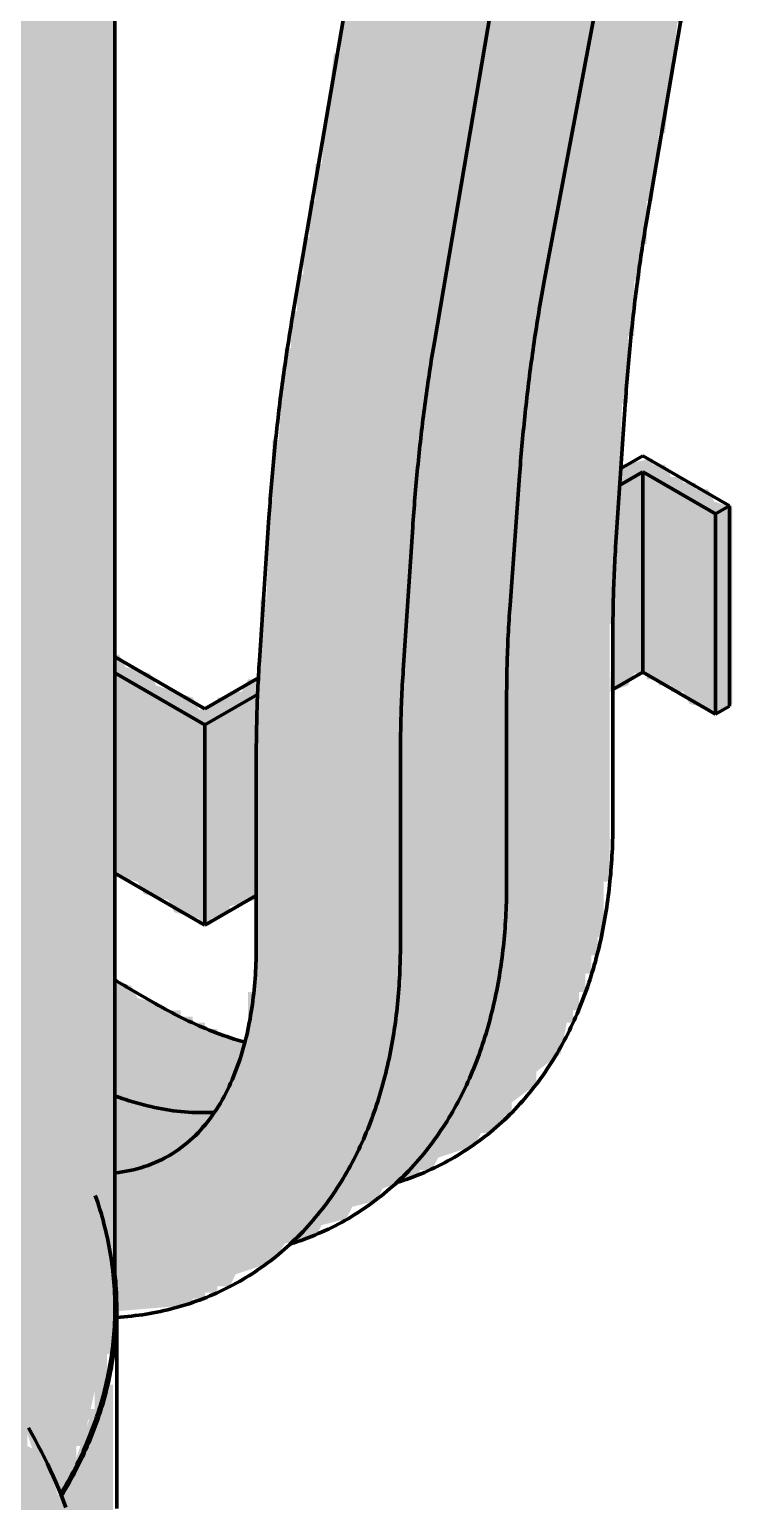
# Model space of a CAD drawing. Header units: millimetres. Extents: x 0 to 420, y 0 to 297.
# Drawn here: x 249.33 to 260.89, y 174.87 to 198.87 of the extents above; entities that cross this region are included whole.
import ezdxf

# ---------------------------------------------------------------- set-up
doc = ezdxf.new("R2010")
doc.units = ezdxf.units.MM
doc.layers.add('01-VISIBLE', color=7, linetype='CONTINUOUS', lineweight=70)
doc.layers.add('13-GRAFICA', color=30, linetype='CONTINUOUS', lineweight=18)

msp = doc.modelspace()

# ---------------------------------------------------------------- hatches: boundary and pattern name
at = {"layer": '13-GRAFICA', "true_color": 0x202020}
h = msp.add_hatch(color=7, dxfattribs=at)
h.dxf.hatch_style = 1
h.paths.add_polyline_path([(250.692, 183.375), (250.992, 183.275), (251.092, 183.075), (251.492, 182.975), (251.492, 182.875), (251.792, 182.875), (251.792, 182.775), (251.992, 182.775), (251.992, 182.675), (252.192, 182.675), (252.192, 182.575), (252.392, 182.575), (252.392, 182.475), (252.892, 182.375), (252.892, 183.175), (252.992, 183.175), (252.992, 187.775), (253.092, 187.775), (253.092, 189.575), (253.192, 189.575), (253.292, 192.175), (253.392, 192.175), (253.492, 193.675), (253.592, 193.675), (253.592, 194.275), (253.692, 194.275), (253.692, 194.875), (253.792, 194.875), (253.792, 195.475), (253.892, 195.475), (253.892, 196.075), (253.992, 196.075), (253.992, 196.675), (254.092, 196.675), (254.292, 198.475), (254.392, 198.475), (254.492, 199.575), (254.592, 199.575), (254.592, 200.175), (254.692, 200.175), (254.792, 201.675), (254.892, 201.675), (254.992, 204.475), (255.092, 204.475), (255.092, 207.675), (254.992, 207.675), (254.992, 209.475), (254.892, 209.475), (254.792, 211.675), (254.692, 211.675), (254.592, 213.175), (254.492, 213.175), (254.492, 213.875), (254.392, 213.875), (254.392, 214.575), (254.292, 214.575), (254.292, 215.275), (254.192, 215.275), (254.192, 215.975), (254.092, 215.975), (254.092, 216.675), (253.992, 216.675), (253.992, 217.375), (253.892, 217.375), (253.892, 218.075), (253.792, 218.075), (253.792, 218.775), (253.692, 218.775), (253.692, 219.475), (253.592, 219.475), (253.592, 220.175), (253.492, 220.175), (253.392, 221.975), (253.292, 221.975), (253.192, 224.875), (253.092, 224.875), (253.092, 226.675), (252.992, 226.675), (252.992, 231.575), (252.892, 231.575), (252.892, 232.375), (252.792, 232.375), (252.792, 232.775), (252.692, 232.775), (252.692, 233.275), (252.592, 233.275), (252.492, 234.075), (252.392, 234.075), (252.292, 234.675), (252.192, 234.675), (252.192, 234.875), (252.092, 234.875), (251.892, 235.775), (251.792, 235.775), (251.792, 235.975), (251.692, 235.975), (251.692, 236.175), (251.592, 236.175), (251.592, 236.375), (251.492, 236.375), (251.492, 236.575), (251.392, 236.575), (251.392, 236.875), (251.292, 236.875), (251.292, 237.075), (251.192, 237.075), (251.192, 237.275), (251.092, 237.275), (250.892, 237.875), (250.692, 237.975), (250.692, 238.175), (250.492, 238.275), (250.492, 238.475), (250.292, 238.575), (250.192, 238.975), (250.092, 238.975), (249.992, 239.275), (249.692, 239.475), (249.692, 239.675), (249.192, 240.075), (249.192, 240.275), (249.092, 240.275), (247.992, 241.475), (247.792, 241.475), (247.792, 241.675), (247.692, 241.675), (247.692, 241.875), (247.592, 241.875), (247.592, 242.075), (247.492, 242.075), (247.492, 242.275), (247.392, 242.275), (247.192, 242.875), (246.992, 242.975), (246.992, 243.175), (246.792, 243.275), (246.792, 243.475), (246.492, 243.675), (246.492, 243.875), (246.292, 243.975), (246.292, 244.175), (246.092, 244.275), (246.092, 244.475), (245.792, 244.675), (245.792, 244.875), (245.592, 244.975), (245.592, 245.175), (245.392, 245.275), (245.392, 245.475), (245.292, 245.475), (245.292, 245.575), (245.092, 245.675), (245.092, 245.875), (244.992, 245.875), (245.092, 246.175), (245.592, 246.275), (245.692, 246.475), (245.892, 246.475), (245.992, 246.675), (246.392, 246.775), (246.492, 246.975), (246.692, 246.975), (246.692, 247.075), (246.892, 247.075), (246.892, 247.175), (247.092, 247.175), (247.092, 247.275), (247.792, 247.275), (247.792, 247.375), (249.092, 247.375), (249.092, 247.275), (249.392, 247.275), (249.392, 247.175), (250.192, 247.075), (250.192, 246.975), (250.792, 246.775), (250.892, 246.575), (251.292, 246.475), (251.392, 246.275), (251.992, 246.075), (251.992, 245.975), (252.092, 245.975), (252.192, 245.775), (252.392, 245.775), (253.092, 244.975), (253.292, 244.975), (253.292, 244.875), (254.192, 244.075), (254.192, 243.875), (254.692, 243.475), (254.692, 243.275), (255.192, 242.875), (255.192, 242.675), (255.392, 242.575), (255.392, 242.375), (255.492, 242.375), (255.592, 242.075), (255.792, 241.975), (255.892, 241.575), (256.092, 241.475), (256.092, 241.275), (256.192, 241.275), (256.292, 240.975), (256.492, 240.875), (256.592, 240.375), (256.692, 240.375), (256.692, 240.175), (256.792, 240.175), (256.792, 239.975), (256.892, 239.975), (256.892, 239.775), (256.992, 239.775), (256.992, 239.575), (257.092, 239.575), (257.092, 239.375), (257.192, 239.375), (257.192, 239.175), (257.292, 239.175), (257.292, 238.975), (257.392, 238.975), (257.392, 238.775), (257.492, 238.775), (257.692, 237.875), (257.792, 237.875), (257.792, 237.675), (257.892, 237.675), (257.892, 237.375), (257.992, 237.375), (257.992, 237.075), (258.092, 237.075), (258.092, 236.775), (258.192, 236.775), (258.192, 236.375), (258.292, 236.375), (258.292, 235.975), (258.392, 235.975), (258.392, 235.475), (258.492, 235.475), (258.492, 235.075), (258.592, 235.075), (258.592, 234.575), (258.692, 234.575), (258.692, 233.575), (258.792, 233.575), (258.792, 229.175), (258.892, 229.175), (258.892, 226.975), (258.992, 226.975), (259.092, 224.075), (259.192, 224.075), (259.192, 223.175), (259.292, 223.175), (259.392, 221.575), (259.492, 221.575), (259.492, 220.875), (259.592, 220.875), (259.592, 220.175), (259.692, 220.175), (259.692, 219.475), (259.792, 219.475), (259.792, 218.775), (259.892, 218.775), (259.892, 218.075), (259.992, 218.075), (259.992, 217.375), (260.092, 217.375), (260.092, 216.675), (260.192, 216.675), (260.192, 215.975), (260.292, 215.975), (260.292, 215.275), (260.392, 215.275), (260.392, 214.575), (260.492, 214.575), (260.592, 212.775), (260.692, 212.775), (260.692, 211.575), (260.792, 211.575), (260.792, 209.875), (260.892, 209.875), (260.892, 206.175), (260.792, 206.175), (260.692, 203.475), (260.592, 203.475), (260.592, 202.575), (260.492, 202.575), (260.492, 201.975), (260.392, 201.975), (260.392, 201.375), (260.292, 201.375), (260.292, 200.775), (260.192, 200.775), (260.192, 200.175), (260.092, 200.175), (260.092, 199.575), (259.992, 199.575), (259.992, 198.975), (259.892, 198.975), (259.692, 197.175), (259.592, 197.175), (259.492, 196.075), (259.392, 196.075), (259.392, 195.375), (259.292, 195.375), (259.292, 194.775), (259.192, 194.775), (259.192, 193.875), (259.092, 193.875), (259.092, 192.775), (258.992, 192.775), (258.892, 189.175), (258.792, 189.175), (258.792, 184.975), (258.692, 184.975), (258.692, 184.075), (258.592, 184.075), (258.592, 183.775), (258.492, 183.775), (258.492, 183.475), (258.392, 183.475), (258.392, 183.175), (258.292, 183.175), (258.292, 182.875), (258.192, 182.875), (258.192, 182.675), (258.092, 182.675), (257.992, 182.175), (257.592, 181.875), (257.592, 181.675), (257.192, 181.375), (257.192, 181.175), (257.092, 181.175), (256.892, 180.875), (256.692, 180.875), (256.592, 180.675), (255.992, 180.475), (255.892, 180.275), (255.692, 180.275), (255.692, 180.175), (255.092, 179.975), (254.992, 179.775), (254.592, 179.675), (254.492, 179.475), (254.092, 179.375), (253.992, 179.175), (253.492, 179.075), (253.292, 178.775), (252.692, 178.575), (252.592, 178.375), (252.392, 178.375), (252.392, 178.275), (252.192, 178.275), (252.192, 178.175), (251.992, 178.175), (251.992, 178.075), (250.792, 177.975), (250.792, 177.875), (250.692, 177.875)])
at = {"layer": '13-GRAFICA', "true_color": 0xb21820}
h = msp.add_hatch(color=7, dxfattribs=at)
h.dxf.hatch_style = 1
h.paths.add_polyline_path([(248.992, 226.775), (249.292, 226.975), (249.292, 227.175), (249.392, 227.175), (249.392, 227.275), (249.692, 227.475), (249.692, 227.675), (249.892, 227.775), (249.892, 227.975), (249.992, 227.975), (249.992, 228.175), (250.092, 228.175), (250.092, 228.475), (250.192, 228.475), (250.192, 228.775), (250.292, 228.775), (250.292, 229.175), (250.392, 229.175), (250.592, 230.075), (250.692, 230.075), (250.692, 177.275), (250.592, 177.275), (250.592, 177.075), (250.492, 177.075), (250.492, 176.675), (250.392, 176.675), (250.192, 175.775), (250.092, 175.775), (250.092, 175.575), (249.992, 175.575), (249.992, 175.175), (249.692, 175.175), (249.692, 175.275), (249.592, 175.275), (249.492, 175.675), (249.392, 175.675), (249.292, 175.975), (249.092, 176.075), (249.092, 176.275), (248.992, 176.275), (248.992, 176.475), (248.992, 187.375), (248.992, 204.275), (248.992, 226.575)])
h = msp.add_hatch(color=7, dxfattribs=at)
h.dxf.hatch_style = 1
h.paths.add_polyline_path([(259.492, 191.875), (259.492, 191.775), (259.692, 191.775), (259.792, 191.575), (259.992, 191.575), (259.992, 191.475), (260.192, 191.475), (260.192, 191.375), (260.392, 191.375), (260.492, 191.175), (260.792, 191.075), (260.792, 187.875), (260.492, 187.675), (260.492, 187.775), (260.092, 187.875), (259.992, 188.075), (259.792, 188.075), (259.792, 188.175), (259.592, 188.175), (259.592, 188.275), (259.392, 188.275), (259.392, 188.375), (259.192, 188.375), (259.092, 188.175), (258.792, 188.075), (258.992, 191.775)])
h = msp.add_hatch(color=7, dxfattribs=at)
h.dxf.hatch_style = 1
h.paths.add_polyline_path([(250.792, 188.675), (250.892, 188.475), (251.292, 188.375), (251.392, 188.175), (251.992, 187.975), (252.092, 187.775), (252.392, 187.875), (252.392, 187.975), (252.592, 187.975), (252.592, 188.075), (252.792, 188.075), (252.892, 188.275), (253.092, 188.275), (253.092, 187.775), (252.992, 187.775), (252.992, 184.675), (252.592, 184.575), (252.592, 184.475), (252.292, 184.375), (252.292, 184.275), (252.092, 184.275), (252.092, 184.375), (251.692, 184.475), (251.592, 184.675), (251.192, 184.775), (251.092, 184.975), (250.692, 185.075), (250.692, 188.675)])
at = {"layer": '13-GRAFICA', "true_color": 0x202020}
h = msp.add_hatch(color=7, dxfattribs=at)
h.dxf.hatch_style = 1
h.paths.add_polyline_path([(246.992, 178.375), (247.192, 178.075), (247.392, 178.075), (247.392, 177.975), (247.692, 177.875), (247.892, 177.575), (248.092, 177.575), (248.292, 177.275), (248.492, 177.275), (248.492, 177.075), (248.692, 176.975), (248.692, 176.775), (248.792, 176.775), (248.792, 176.575), (248.992, 176.475), (249.092, 176.075), (249.292, 175.975), (249.292, 175.775), (249.492, 175.675), (249.592, 175.275), (249.692, 175.275), (249.792, 174.975), (249.892, 174.975), (249.892, 174.575), (249.992, 174.575), (249.992, 174.175), (250.092, 174.175), (250.092, 173.775), (250.192, 173.775), (250.192, 173.375), (250.292, 173.375), (250.292, 172.875), (250.392, 172.875), (250.392, 172.475), (250.492, 172.475), (250.492, 172.075), (250.592, 172.075), (250.592, 168.575), (250.492, 168.575), (250.492, 168.075), (250.392, 168.075), (250.392, 167.475), (250.292, 167.475), (250.292, 166.975), (250.192, 166.975), (250.192, 166.475), (250.092, 166.475), (250.092, 165.975), (249.992, 165.975), (249.892, 164.875), (249.792, 164.875), (249.692, 164.275), (249.592, 164.275), (249.592, 164.075), (249.492, 164.075), (249.292, 163.175), (249.192, 163.175), (249.192, 162.975), (249.092, 162.975), (249.092, 162.675), (248.992, 162.675), (248.792, 161.775), (248.692, 161.775), (248.692, 161.575), (248.592, 161.575), (248.492, 160.975), (248.392, 160.975), (248.292, 160.575), (248.092, 160.475), (248.092, 160.275), (247.992, 160.275), (247.992, 160.075), (247.892, 160.075), (247.892, 159.875), (247.792, 159.875), (247.792, 159.675), (247.692, 159.675), (247.492, 159.075), (247.292, 158.975), (247.292, 158.775), (247.192, 158.775), (247.192, 158.575), (247.092, 158.575), (247.092, 158.375), (246.992, 158.375), (246.992, 158.175), (246.892, 158.175), (246.892, 166.975), (246.892, 169.975), (246.892, 178.375)])
at = {"layer": '13-GRAFICA', "true_color": 0xffd200}
h = msp.add_hatch(color=7, dxfattribs=at)
h.dxf.hatch_style = 1
h.paths.add_polyline_path([(249.992, 175.175), (249.992, 175.575), (250.092, 175.575), (250.292, 176.175), (250.492, 176.275), (250.492, 177.075), (250.592, 177.075), (250.592, 176.775), (250.692, 176.775), (250.692, 174.575), (250.592, 174.575), (250.492, 172.975), (250.292, 172.875), (249.792, 175.175)])
at = {"layer": '13-GRAFICA', "true_color": 0xb21820}
h = msp.add_hatch(color=7, dxfattribs=at)
h.dxf.hatch_style = 1
h.paths.add_polyline_path([(250.292, 176.375), (250.392, 176.375), (250.392, 176.675), (250.492, 176.675), (250.492, 176.275), (250.392, 176.275), (250.392, 176.175), (250.292, 176.175)])

# ---------------------------------------------------------------- linework, layer by layer
at = {"layer": '01-VISIBLE'}
for p, q in [((250.722, 178.021), (250.722, 230.277)), ((259.396, 195.771), (260.389, 201.592)), ((257.739, 194.852), (258.776, 200.353)), ((253.615, 194.166), (254.607, 199.987)), ((255.931, 193.771), (256.924, 199.592)), ((258.888, 190.427), (259.044, 192.757)), ((259.329, 191.918), (258.974, 191.713)), ((260.743, 191.101), (259.329, 191.918)), ((257.165, 189.485), (257.32, 191.591)), ((258.956, 191.441), (259.329, 191.656)), ((259.329, 191.656), (260.517, 190.971)), ((259.329, 188.39), (259.329, 191.656)), ((260.517, 190.971), (260.743, 191.101)), ((260.743, 187.835), (260.743, 191.101)), ((253.079, 188.583), (253.234, 190.914)), ((260.517, 187.705), (260.517, 190.971)), ((255.424, 188.426), (255.579, 190.757)), ((258.842, 185.941), (258.842, 189.022)), ((250.722, 188.64), (252.187, 187.794)), ((252.187, 187.533), (250.722, 188.379)), ((253.062, 188.299), (252.187, 187.794)), ((259.329, 188.39), (258.842, 188.109)), ((259.329, 188.39), (260.517, 187.705)), ((252.187, 187.533), (253.049, 188.03)), ((257.11, 184.941), (257.11, 187.95)), ((260.517, 187.705), (260.743, 187.835)), ((252.187, 184.267), (252.187, 187.533)), ((253.028, 183.94), (253.028, 187.021)), ((255.378, 183.94), (255.378, 187.021)), ((250.722, 185.113), (252.187, 184.267)), ((253.028, 184.752), (252.187, 184.267)), ((250.954, 183.234), (251.379, 182.989)), ((250.752, 174.755), (250.752, 178.021))]:
    msp.add_line(p, q, dxfattribs=at)
for points in [[(259.044, 192.757), (259.048, 192.818), (259.052, 192.879), (259.057, 192.939), (259.061, 193), (259.066, 193.06), (259.07, 193.121), (259.075, 193.181), (259.08, 193.242), (259.085, 193.302), (259.09, 193.363), (259.095, 193.423), (259.101, 193.484), (259.106, 193.544), (259.112, 193.605), (259.118, 193.665), (259.124, 193.725), (259.129, 193.786), (259.136, 193.846), (259.142, 193.907), (259.148, 193.967), (259.155, 194.027), (259.161, 194.088), (259.168, 194.148), (259.175, 194.208), (259.182, 194.269), (259.189, 194.329), (259.196, 194.389), (259.203, 194.45), (259.211, 194.51), (259.218, 194.57), (259.226, 194.63), (259.234, 194.69), (259.242, 194.751), (259.25, 194.811), (259.258, 194.871), (259.266, 194.931), (259.274, 194.991), (259.283, 195.051), (259.292, 195.111), (259.301, 195.172), (259.31, 195.232), (259.319, 195.292), (259.328, 195.352), (259.337, 195.412), (259.347, 195.472), (259.356, 195.531), (259.366, 195.591), (259.376, 195.651), (259.386, 195.711), (259.396, 195.771)], [(257.32, 191.591), (257.324, 191.652), (257.329, 191.712), (257.334, 191.773), (257.338, 191.834), (257.343, 191.895), (257.349, 191.955), (257.354, 192.016), (257.359, 192.077), (257.365, 192.137), (257.37, 192.198), (257.376, 192.259), (257.382, 192.319), (257.388, 192.38), (257.394, 192.441), (257.4, 192.501), (257.406, 192.562), (257.413, 192.622), (257.419, 192.683), (257.426, 192.743), (257.433, 192.804), (257.439, 192.864), (257.446, 192.925), (257.454, 192.985), (257.461, 193.046), (257.468, 193.106), (257.476, 193.167), (257.483, 193.227), (257.491, 193.288), (257.499, 193.348), (257.507, 193.409), (257.515, 193.469), (257.524, 193.529), (257.532, 193.59), (257.541, 193.65), (257.549, 193.71), (257.558, 193.77), (257.567, 193.831), (257.576, 193.891), (257.585, 193.951), (257.595, 194.011), (257.604, 194.072), (257.614, 194.132), (257.623, 194.192), (257.633, 194.252), (257.643, 194.312), (257.653, 194.372), (257.664, 194.432), (257.674, 194.492), (257.685, 194.552), (257.695, 194.612), (257.706, 194.672), (257.717, 194.732), (257.728, 194.792), (257.739, 194.852)], [(253.234, 190.914), (253.239, 190.974), (253.243, 191.035), (253.247, 191.095), (253.251, 191.156), (253.256, 191.216), (253.261, 191.277), (253.265, 191.337), (253.27, 191.398), (253.275, 191.458), (253.28, 191.518), (253.285, 191.579), (253.291, 191.639), (253.296, 191.7), (253.301, 191.76), (253.307, 191.821), (253.313, 191.881), (253.319, 191.941), (253.325, 192.002), (253.331, 192.062), (253.337, 192.122), (253.343, 192.183), (253.349, 192.243), (253.356, 192.303), (253.363, 192.364), (253.369, 192.424), (253.376, 192.484), (253.383, 192.544), (253.39, 192.605), (253.397, 192.665), (253.405, 192.725), (253.412, 192.785), (253.419, 192.846), (253.427, 192.906), (253.435, 192.966), (253.443, 193.026), (253.451, 193.086), (253.459, 193.146), (253.467, 193.206), (253.475, 193.266), (253.484, 193.327), (253.492, 193.387), (253.501, 193.447), (253.51, 193.507), (253.519, 193.567), (253.528, 193.627), (253.537, 193.687), (253.546, 193.747), (253.556, 193.806), (253.565, 193.866), (253.575, 193.926), (253.585, 193.986), (253.594, 194.046), (253.604, 194.106), (253.615, 194.166)], [(255.579, 190.757), (255.583, 190.818), (255.588, 190.878), (255.592, 190.939), (255.596, 190.999), (255.601, 191.06), (255.606, 191.12), (255.61, 191.181), (255.615, 191.241), (255.62, 191.302), (255.625, 191.362), (255.631, 191.423), (255.636, 191.483), (255.642, 191.544), (255.647, 191.604), (255.653, 191.665), (255.659, 191.725), (255.665, 191.785), (255.671, 191.846), (255.677, 191.906), (255.683, 191.967), (255.69, 192.027), (255.696, 192.087), (255.703, 192.148), (255.71, 192.208), (255.717, 192.268), (255.724, 192.329), (255.731, 192.389), (255.738, 192.449), (255.746, 192.509), (255.753, 192.57), (255.761, 192.63), (255.769, 192.69), (255.777, 192.75), (255.785, 192.81), (255.793, 192.871), (255.801, 192.931), (255.81, 192.991), (255.818, 193.051), (255.827, 193.111), (255.836, 193.171), (255.845, 193.231), (255.854, 193.291), (255.863, 193.351), (255.872, 193.411), (255.882, 193.471), (255.891, 193.531), (255.901, 193.591), (255.911, 193.651), (255.921, 193.711), (255.931, 193.771)], [(258.842, 189.022), (258.843, 189.083), (258.843, 189.144), (258.843, 189.205), (258.844, 189.266), (258.845, 189.327), (258.846, 189.388), (258.847, 189.45), (258.848, 189.511), (258.849, 189.572), (258.851, 189.633), (258.853, 189.694), (258.855, 189.755), (258.857, 189.816), (258.859, 189.877), (258.862, 189.938), (258.864, 190), (258.867, 190.061), (258.87, 190.122), (258.874, 190.183), (258.877, 190.244), (258.881, 190.305), (258.884, 190.366), (258.888, 190.427)], [(257.11, 187.95), (257.11, 188.011), (257.11, 188.073), (257.111, 188.134), (257.111, 188.195), (257.112, 188.257), (257.113, 188.318), (257.114, 188.38), (257.116, 188.441), (257.117, 188.503), (257.119, 188.564), (257.12, 188.625), (257.122, 188.687), (257.125, 188.748), (257.127, 188.81), (257.13, 188.871), (257.132, 188.932), (257.135, 188.994), (257.138, 189.055), (257.142, 189.117), (257.145, 189.178), (257.149, 189.239), (257.152, 189.301), (257.156, 189.362), (257.161, 189.423), (257.165, 189.485)], [(253.028, 187.021), (253.028, 187.081), (253.028, 187.141), (253.028, 187.202), (253.029, 187.262), (253.029, 187.322), (253.03, 187.382), (253.031, 187.442), (253.032, 187.502), (253.034, 187.562), (253.035, 187.622), (253.037, 187.682), (253.038, 187.742), (253.04, 187.803), (253.042, 187.863), (253.044, 187.923), (253.047, 187.983), (253.049, 188.043), (253.052, 188.103), (253.055, 188.163), (253.058, 188.223), (253.061, 188.283), (253.064, 188.343), (253.068, 188.403), (253.071, 188.463), (253.075, 188.523), (253.079, 188.583)], [(255.378, 187.021), (255.378, 187.082), (255.378, 187.144), (255.378, 187.205), (255.379, 187.266), (255.38, 187.327), (255.381, 187.388), (255.382, 187.449), (255.383, 187.51), (255.385, 187.571), (255.386, 187.633), (255.388, 187.694), (255.39, 187.755), (255.392, 187.816), (255.394, 187.877), (255.397, 187.938), (255.4, 187.999), (255.402, 188.06), (255.406, 188.121), (255.409, 188.182), (255.412, 188.243), (255.416, 188.304), (255.42, 188.365), (255.424, 188.426)], [(255.318, 180.07), (255.375, 180.089), (255.433, 180.107), (255.49, 180.127), (255.546, 180.147), (255.603, 180.168), (255.659, 180.19), (255.715, 180.213), (255.771, 180.236), (255.826, 180.26), (255.881, 180.285), (255.935, 180.311), (255.99, 180.337), (256.043, 180.364), (256.097, 180.392), (256.15, 180.421), (256.203, 180.45), (256.255, 180.48), (256.307, 180.511), (256.358, 180.542), (256.409, 180.574), (256.46, 180.607), (256.51, 180.64), (256.56, 180.675), (256.609, 180.709), (256.658, 180.745), (256.706, 180.781), (256.754, 180.818), (256.801, 180.855), (256.848, 180.893), (256.894, 180.932), (256.94, 180.971), (256.985, 181.011), (257.03, 181.052), (257.074, 181.093), (257.117, 181.134), (257.161, 181.177), (257.203, 181.219), (257.245, 181.263), (257.286, 181.307), (257.327, 181.351), (257.367, 181.396), (257.407, 181.441), (257.446, 181.487), (257.485, 181.534), (257.523, 181.58), (257.56, 181.628), (257.597, 181.676), (257.633, 181.724), (257.669, 181.772), (257.704, 181.822), (257.738, 181.871), (257.772, 181.921), (257.805, 181.971), (257.838, 182.022), (257.87, 182.073), (257.901, 182.124), (257.932, 182.176), (257.963, 182.228), (257.993, 182.281), (258.022, 182.333), (258.05, 182.386), (258.079, 182.44), (258.106, 182.493), (258.133, 182.547), (258.159, 182.602), (258.185, 182.656), (258.21, 182.711), (258.235, 182.766), (258.259, 182.821), (258.283, 182.877), (258.306, 182.932), (258.328, 182.988), (258.35, 183.044), (258.371, 183.101), (258.392, 183.157), (258.413, 183.214), (258.432, 183.271), (258.452, 183.328), (258.47, 183.386), (258.489, 183.443), (258.506, 183.501), (258.524, 183.558), (258.54, 183.616), (258.557, 183.674), (258.572, 183.733), (258.588, 183.791), (258.602, 183.849), (258.617, 183.908), (258.63, 183.967), (258.644, 184.026), (258.656, 184.084), (258.669, 184.143), (258.681, 184.203), (258.692, 184.262), (258.703, 184.321), (258.714, 184.38), (258.724, 184.44), (258.733, 184.499), (258.743, 184.559), (258.751, 184.619), (258.76, 184.678), (258.768, 184.738), (258.775, 184.798), (258.782, 184.858), (258.789, 184.918), (258.795, 184.978), (258.801, 185.038), (258.807, 185.098), (258.812, 185.158), (258.816, 185.218), (258.82, 185.278), (258.824, 185.338), (258.828, 185.399), (258.831, 185.459), (258.834, 185.519), (258.836, 185.579), (258.838, 185.639), (258.84, 185.7), (258.841, 185.76), (258.842, 185.82), (258.842, 185.881), (258.842, 185.941)], [(253.585, 179.07), (253.643, 179.088), (253.7, 179.107), (253.757, 179.127), (253.814, 179.147), (253.87, 179.168), (253.927, 179.19), (253.983, 179.213), (254.038, 179.236), (254.093, 179.26), (254.148, 179.285), (254.203, 179.311), (254.257, 179.337), (254.311, 179.364), (254.364, 179.392), (254.418, 179.42), (254.47, 179.45), (254.523, 179.48), (254.575, 179.51), (254.626, 179.542), (254.677, 179.574), (254.728, 179.607), (254.778, 179.64), (254.827, 179.674), (254.877, 179.709), (254.925, 179.745), (254.974, 179.781), (255.021, 179.818), (255.069, 179.855), (255.115, 179.893), (255.162, 179.932), (255.207, 179.971), (255.253, 180.011), (255.297, 180.051), (255.341, 180.093), (255.385, 180.134), (255.428, 180.176), (255.471, 180.219), (255.513, 180.263), (255.554, 180.306), (255.595, 180.351), (255.635, 180.396), (255.675, 180.441), (255.714, 180.487), (255.752, 180.533), (255.79, 180.58), (255.828, 180.628), (255.864, 180.675), (255.901, 180.724), (255.936, 180.772), (255.971, 180.821), (256.006, 180.871), (256.039, 180.921), (256.073, 180.971), (256.105, 181.022), (256.138, 181.073), (256.169, 181.124), (256.2, 181.176), (256.23, 181.228), (256.26, 181.28), (256.289, 181.333), (256.318, 181.386), (256.346, 181.439), (256.374, 181.493), (256.401, 181.547), (256.427, 181.601), (256.453, 181.656), (256.478, 181.711), (256.503, 181.766), (256.527, 181.821), (256.55, 181.876), (256.573, 181.932), (256.596, 181.988), (256.618, 182.044), (256.639, 182.101), (256.66, 182.157), (256.68, 182.214), (256.7, 182.271), (256.719, 182.328), (256.738, 182.385), (256.756, 182.443), (256.774, 182.5), (256.791, 182.558), (256.808, 182.616), (256.824, 182.674), (256.84, 182.732), (256.855, 182.791), (256.87, 182.849), (256.884, 182.908), (256.898, 182.967), (256.911, 183.025), (256.924, 183.084), (256.936, 183.143), (256.948, 183.202), (256.96, 183.262), (256.971, 183.321), (256.981, 183.38), (256.991, 183.44), (257.001, 183.499), (257.01, 183.559), (257.019, 183.618), (257.027, 183.678), (257.035, 183.738), (257.043, 183.798), (257.05, 183.858), (257.057, 183.918), (257.063, 183.978), (257.069, 184.038), (257.074, 184.098), (257.079, 184.158), (257.084, 184.218), (257.088, 184.278), (257.092, 184.338), (257.095, 184.398), (257.099, 184.459), (257.101, 184.519), (257.104, 184.579), (257.106, 184.639), (257.107, 184.7), (257.108, 184.76), (257.109, 184.82), (257.11, 184.88), (257.11, 184.941)], [(250.752, 177.87), (250.812, 177.874), (250.872, 177.879), (250.932, 177.885), (250.991, 177.891), (251.051, 177.899), (251.111, 177.906), (251.17, 177.915), (251.23, 177.924), (251.289, 177.935), (251.348, 177.945), (251.407, 177.957), (251.466, 177.969), (251.525, 177.982), (251.583, 177.996), (251.641, 178.01), (251.7, 178.026), (251.758, 178.042), (251.815, 178.059), (251.873, 178.076), (251.93, 178.094), (251.987, 178.113), (252.044, 178.133), (252.1, 178.154), (252.157, 178.175), (252.213, 178.197), (252.268, 178.22), (252.323, 178.244), (252.378, 178.268), (252.433, 178.293), (252.487, 178.319), (252.541, 178.345), (252.595, 178.372), (252.648, 178.4), (252.701, 178.429), (252.754, 178.458), (252.806, 178.489), (252.857, 178.519), (252.908, 178.551), (252.959, 178.583), (253.01, 178.616), (253.059, 178.65), (253.109, 178.684), (253.158, 178.719), (253.206, 178.754), (253.254, 178.79), (253.302, 178.827), (253.349, 178.865), (253.395, 178.903), (253.441, 178.942), (253.487, 178.981), (253.532, 179.021), (253.576, 179.062), (253.62, 179.103), (253.663, 179.144), (253.706, 179.187), (253.748, 179.229), (253.79, 179.273), (253.831, 179.317), (253.872, 179.361), (253.912, 179.406), (253.951, 179.451), (253.99, 179.497), (254.028, 179.543), (254.066, 179.59), (254.103, 179.638), (254.14, 179.685), (254.176, 179.733), (254.211, 179.782), (254.246, 179.831), (254.28, 179.881), (254.314, 179.93), (254.347, 179.981), (254.379, 180.031), (254.411, 180.082), (254.442, 180.133), (254.473, 180.185), (254.503, 180.237), (254.533, 180.289), (254.562, 180.342), (254.59, 180.395), (254.618, 180.448), (254.646, 180.502), (254.672, 180.556), (254.699, 180.61), (254.724, 180.664), (254.749, 180.719), (254.774, 180.774), (254.798, 180.829), (254.821, 180.884), (254.844, 180.94), (254.866, 180.996), (254.888, 181.052), (254.909, 181.108), (254.93, 181.164), (254.95, 181.221), (254.97, 181.278), (254.989, 181.335), (255.008, 181.392), (255.026, 181.449), (255.044, 181.507), (255.061, 181.565), (255.077, 181.622), (255.093, 181.68), (255.109, 181.738), (255.124, 181.797), (255.139, 181.855), (255.153, 181.913), (255.167, 181.972), (255.18, 182.03), (255.193, 182.089), (255.205, 182.148), (255.217, 182.207), (255.228, 182.266), (255.239, 182.325), (255.25, 182.384), (255.26, 182.444), (255.269, 182.503), (255.278, 182.562), (255.287, 182.622), (255.295, 182.681), (255.303, 182.741), (255.311, 182.801), (255.318, 182.86), (255.324, 182.92), (255.331, 182.98), (255.336, 183.04), (255.342, 183.1), (255.347, 183.16), (255.352, 183.22), (255.356, 183.28), (255.36, 183.34), (255.363, 183.4), (255.366, 183.46), (255.369, 183.52), (255.371, 183.58), (255.373, 183.64), (255.375, 183.7), (255.376, 183.76), (255.377, 183.82), (255.377, 183.88), (255.378, 183.94)], [(253.028, 183.94), (253.027, 183.88), (253.027, 183.819), (253.026, 183.758), (253.024, 183.698), (253.022, 183.637), (253.019, 183.576), (253.016, 183.516), (253.012, 183.455), (253.008, 183.394), (253.003, 183.334), (252.998, 183.273), (252.992, 183.213), (252.986, 183.153), (252.979, 183.092), (252.971, 183.032), (252.963, 182.972), (252.955, 182.912), (252.945, 182.852), (252.935, 182.792), (252.925, 182.732), (252.913, 182.672), (252.901, 182.613), (252.889, 182.553), (252.876, 182.494), (252.862, 182.435), (252.847, 182.376), (252.831, 182.317), (252.815, 182.259), (252.798, 182.201), (252.781, 182.143), (252.762, 182.085), (252.743, 182.027), (252.722, 181.97), (252.701, 181.913), (252.68, 181.856), (252.657, 181.8), (252.633, 181.744), (252.609, 181.688), (252.583, 181.633), (252.557, 181.579), (252.529, 181.525), (252.501, 181.471), (252.471, 181.418), (252.441, 181.365), (252.409, 181.313), (252.377, 181.262), (252.343, 181.212), (252.308, 181.162), (252.273, 181.113), (252.236, 181.065), (252.198, 181.017), (252.158, 180.971), (252.118, 180.925), (252.077, 180.881), (252.034, 180.838), (251.99, 180.796), (251.945, 180.755), (251.899, 180.715), (251.852, 180.677), (251.804, 180.64), (251.755, 180.604), (251.705, 180.57), (251.653, 180.538), (251.601, 180.507)], [(250.722, 183.373), (250.76, 183.349), (250.799, 183.326), (250.837, 183.303), (250.876, 183.28), (250.915, 183.257), (250.954, 183.234)], [(251.379, 182.989), (251.432, 182.958), (251.486, 182.928), (251.54, 182.898), (251.594, 182.869), (251.648, 182.84), (251.702, 182.812), (251.757, 182.784), (251.812, 182.757), (251.867, 182.73), (251.923, 182.703), (251.979, 182.677), (252.035, 182.652), (252.091, 182.627), (252.147, 182.603), (252.204, 182.579), (252.261, 182.556), (252.318, 182.533), (252.375, 182.511), (252.433, 182.49), (252.491, 182.469), (252.549, 182.449), (252.607, 182.429), (252.665, 182.41), (252.724, 182.392), (252.783, 182.375), (252.842, 182.358)], [(250.722, 181.482), (250.78, 181.461), (250.838, 181.441), (250.896, 181.422), (250.955, 181.403), (251.013, 181.385), (251.072, 181.368), (251.132, 181.352), (251.191, 181.336), (251.251, 181.321), (251.31, 181.307), (251.37, 181.294), (251.43, 181.282), (251.491, 181.27), (251.551, 181.259), (251.612, 181.25), (251.673, 181.241), (251.734, 181.233), (251.795, 181.226), (251.856, 181.221), (251.917, 181.216), (251.978, 181.212), (252.04, 181.21), (252.101, 181.209), (252.162, 181.209), (252.224, 181.21), (252.285, 181.212), (252.346, 181.216)], [(250.722, 180.226), (250.783, 180.234), (250.845, 180.243), (250.906, 180.253), (250.966, 180.265), (251.027, 180.279), (251.087, 180.295), (251.147, 180.311), (251.206, 180.33), (251.264, 180.35), (251.322, 180.372), (251.38, 180.396), (251.436, 180.421), (251.492, 180.448), (251.547, 180.476), (251.601, 180.507)], [(250.722, 178.021), (250.722, 178.081), (250.72, 178.142), (250.719, 178.202), (250.716, 178.263), (250.713, 178.323), (250.71, 178.383), (250.705, 178.444), (250.7, 178.504), (250.694, 178.564), (250.688, 178.624), (250.681, 178.684), (250.673, 178.744), (250.664, 178.804), (250.655, 178.864), (250.645, 178.924), (250.635, 178.983), (250.624, 179.043), (250.612, 179.102), (250.599, 179.161), (250.586, 179.22), (250.573, 179.279), (250.558, 179.338), (250.543, 179.397), (250.528, 179.455), (250.512, 179.513), (250.495, 179.571), (250.477, 179.629), (250.459, 179.687), (250.441, 179.745), (250.422, 179.802), (250.402, 179.859)], [(250.752, 178.021), (250.751, 178.084), (250.75, 178.147), (250.749, 178.21), (250.746, 178.273), (250.743, 178.336), (250.739, 178.399), (250.734, 178.461), (250.728, 178.524), (250.722, 178.587)], [(249.837, 174.992), (249.868, 175.044), (249.899, 175.096), (249.929, 175.148), (249.958, 175.201), (249.987, 175.254), (250.016, 175.307), (250.044, 175.36), (250.071, 175.414), (250.098, 175.467), (250.125, 175.522), (250.151, 175.576), (250.177, 175.63), (250.202, 175.685), (250.227, 175.74), (250.251, 175.796), (250.274, 175.851), (250.297, 175.907), (250.32, 175.963), (250.342, 176.019), (250.363, 176.075), (250.384, 176.132), (250.404, 176.189), (250.424, 176.246), (250.443, 176.303), (250.461, 176.36), (250.479, 176.418), (250.496, 176.475), (250.513, 176.533), (250.529, 176.591), (250.545, 176.65), (250.559, 176.708), (250.574, 176.767), (250.587, 176.825), (250.6, 176.884), (250.613, 176.943), (250.624, 177.002), (250.635, 177.062), (250.646, 177.121), (250.656, 177.18), (250.665, 177.24), (250.673, 177.3), (250.681, 177.36), (250.688, 177.419), (250.694, 177.479), (250.7, 177.539), (250.705, 177.599), (250.71, 177.66), (250.713, 177.72), (250.716, 177.78), (250.719, 177.84), (250.72, 177.9), (250.722, 177.961), (250.722, 178.021)], [(249.837, 174.992), (249.868, 175.044), (249.899, 175.096), (249.929, 175.148), (249.958, 175.201), (249.987, 175.254), (250.016, 175.307), (250.044, 175.36), (250.071, 175.414), (250.098, 175.467), (250.125, 175.522), (250.151, 175.576), (250.177, 175.63), (250.202, 175.685), (250.227, 175.74), (250.251, 175.796), (250.274, 175.851), (250.297, 175.907), (250.32, 175.963), (250.342, 176.019), (250.363, 176.075), (250.384, 176.132), (250.404, 176.189), (250.424, 176.246), (250.443, 176.303), (250.461, 176.36), (250.479, 176.418), (250.496, 176.475), (250.513, 176.533), (250.529, 176.591), (250.545, 176.65), (250.559, 176.708), (250.574, 176.767), (250.587, 176.825), (250.6, 176.884), (250.613, 176.943), (250.624, 177.002), (250.635, 177.062), (250.646, 177.121), (250.656, 177.18), (250.665, 177.24), (250.673, 177.3), (250.681, 177.36), (250.688, 177.419), (250.694, 177.479), (250.7, 177.539), (250.705, 177.599), (250.71, 177.66), (250.713, 177.72), (250.716, 177.78), (250.719, 177.84), (250.72, 177.9), (250.722, 177.961), (250.722, 178.021)], [(249.85, 174.961), (249.881, 175.013), (249.912, 175.065), (249.943, 175.118), (249.973, 175.171), (250.003, 175.224), (250.032, 175.278), (250.06, 175.332), (250.088, 175.386), (250.116, 175.44), (250.143, 175.495), (250.17, 175.55), (250.196, 175.605), (250.222, 175.66), (250.247, 175.716), (250.271, 175.771), (250.295, 175.827), (250.319, 175.884), (250.342, 175.94), (250.364, 175.997), (250.386, 176.054), (250.407, 176.111), (250.427, 176.168), (250.448, 176.226), (250.467, 176.284), (250.486, 176.342), (250.504, 176.4), (250.522, 176.458), (250.539, 176.517), (250.555, 176.576), (250.571, 176.634), (250.586, 176.693), (250.601, 176.753), (250.615, 176.812), (250.628, 176.872), (250.64, 176.931), (250.652, 176.991), (250.664, 177.051), (250.674, 177.111), (250.684, 177.171), (250.693, 177.231), (250.702, 177.292), (250.71, 177.352), (250.717, 177.413), (250.724, 177.473), (250.73, 177.534), (250.735, 177.595), (250.739, 177.655), (250.743, 177.716), (250.746, 177.777), (250.749, 177.838), (250.75, 177.899), (250.752, 177.96), (250.752, 178.021)], [(249.923, 174.773), (249.884, 174.876), (249.843, 174.978), (249.801, 175.081), (249.758, 175.182), (249.713, 175.283), (249.668, 175.384), (249.621, 175.483), (249.572, 175.583), (249.523, 175.681), (249.472, 175.779), (249.419, 175.876), (249.366, 175.973), (249.311, 176.068)]]:
    msp.add_lwpolyline(points, dxfattribs=at)

doc.saveas('drawing.dxf')
